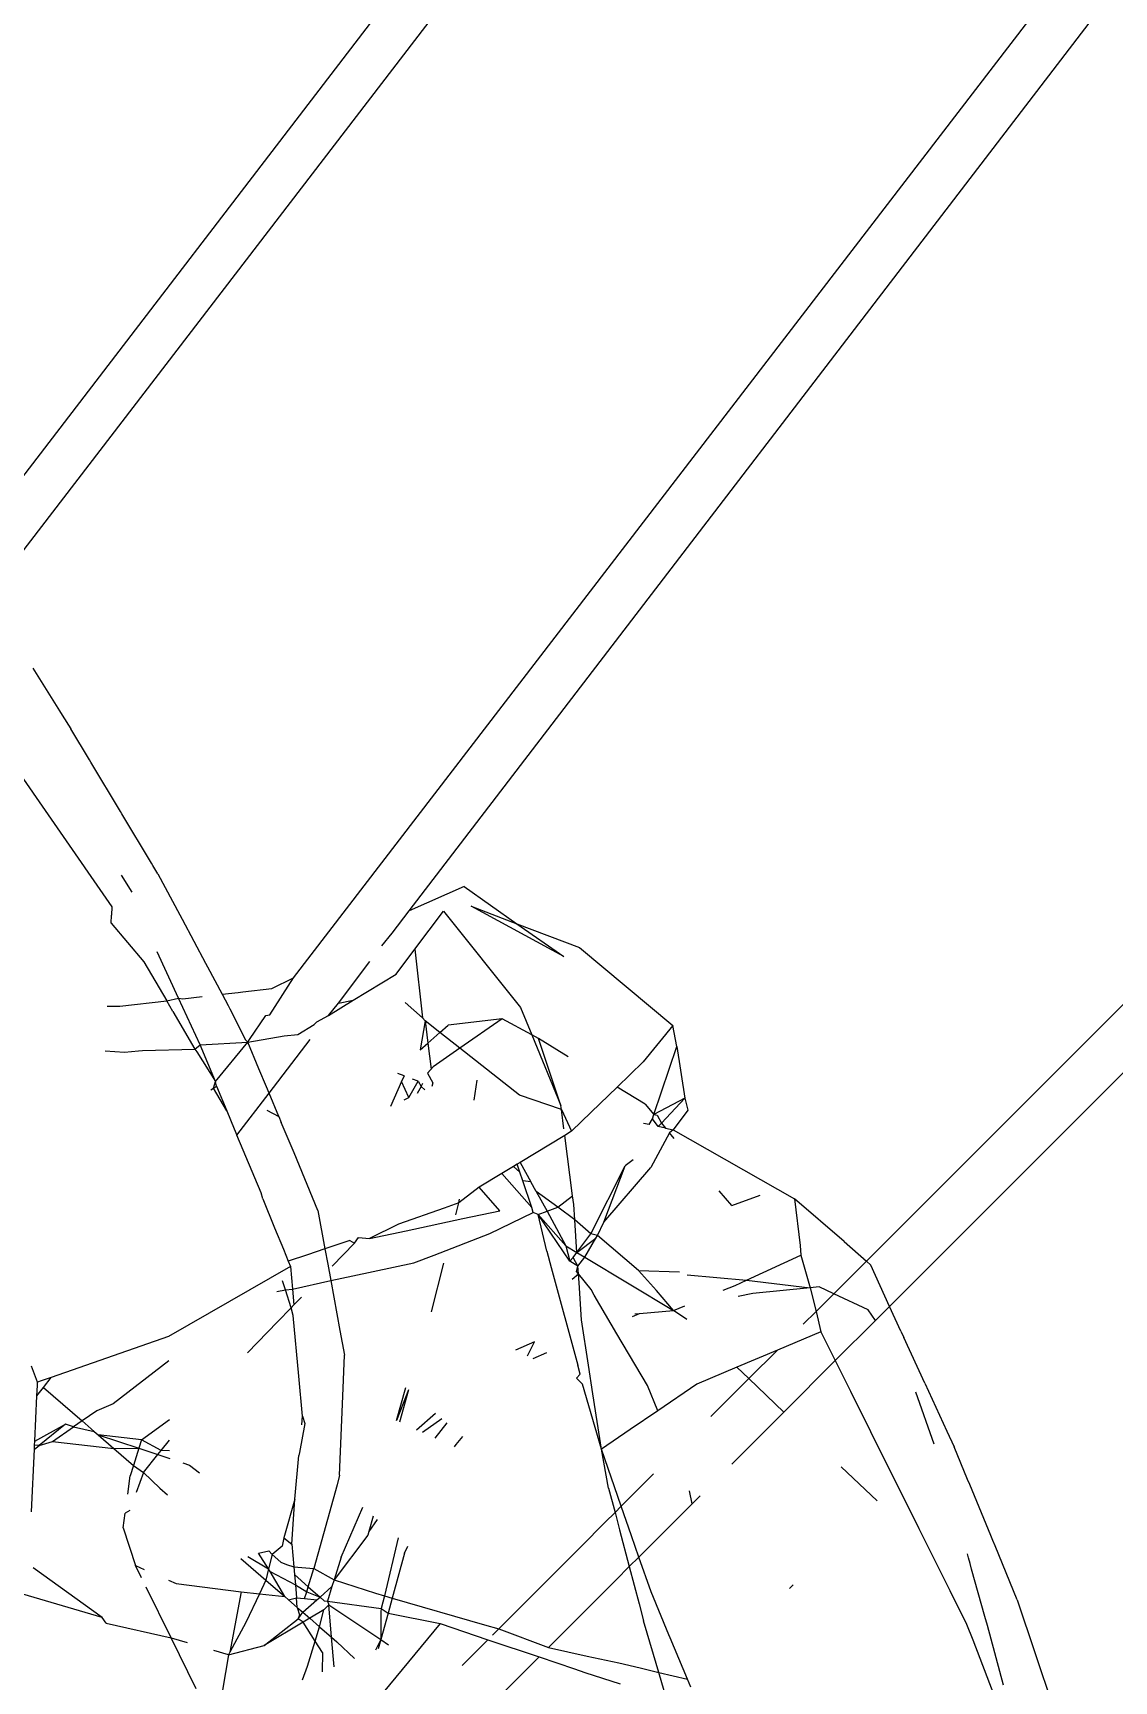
# Model space of a CAD drawing. Header units: inches. Extents: x 3324238 to 135265466, y -1036581 to 20094598.
# Drawn here: x 3354736.28 to 3354736.664, y -519084.367 to -519083.781 of the extents above; entities that cross this region are included whole.
import ezdxf

# ---------------------------------------------------------------- set-up
doc = ezdxf.new("R2010")
doc.units = ezdxf.units.IN
doc.header["$MEASUREMENT"] = 0
doc.layers.add('FURNITURE', color=32, linetype='Continuous', lineweight=13)

msp = doc.modelspace()

# ---------------------------------------------------------------- linework, layer by layer
for p, q in [((3354737.35238, -519082.56274, 0.00267), (3354736.26439, -519083.98087, 0.00267)), ((3354737.3173, -519082.58022, 0.00267), (3354736.25595, -519083.96548, 0.00267)), ((3354736.37262, -519084.11689, 0.00267), (3354737.498, -519082.65149, 0.00267)), ((3354736.41371, -519084.09301, 0.00267), (3354737.49716, -519082.67836, 0.00267)), ((3354737.80995, -519082.98362, 0.00267), (3354736.57608, -519084.2175, 0.00267)), ((3354737.83358, -519082.98429, 0.00267), (3354736.58433, -519084.23356, 0.00267)), ((3354736.27996, -519084.00681, 0.00267), (3354736.28943, -519084.02198, 0.00267)), ((3354736.28943, -519084.02198, 0.00267), (3354736.29042, -519084.02356, 0.00267)), ((3354736.29042, -519084.02356, 0.00267), (3354736.29347, -519084.02844, 0.00267)), ((3354736.30008, -519084.03944, 0.00267), (3354736.29347, -519084.02844, 0.00267)), ((3354736.27023, -519084.03707, 0.00267), (3354736.30811, -519084.09167, 0.00267)), ((3354736.30059, -519084.0403, 0.00267), (3354736.30008, -519084.03944, 0.00267)), ((3354736.31108, -519084.05774, 0.00267), (3354736.30059, -519084.0403, 0.00267)), ((3354736.31161, -519084.05862, 0.00267), (3354736.31108, -519084.05774, 0.00267)), ((3354736.32211, -519084.07608, 0.00267), (3354736.31161, -519084.05862, 0.00267)), ((3354736.32262, -519084.07694, 0.00267), (3354736.32211, -519084.07608, 0.00267)), ((3354736.3244, -519084.07991, 0.00267), (3354736.32262, -519084.07694, 0.00267)), ((3354736.31532, -519084.08646, 0.00267), (3354736.31147, -519084.08035, 0.00267)), ((3354736.3244, -519084.07991, 0.00267), (3354736.33218, -519084.09446, 0.00267)), ((3354736.43318, -519084.08447, 0.00267), (3354736.41371, -519084.09301, 0.00267)), ((3354736.43318, -519084.08447, 0.00267), (3354736.45197, -519084.09764, 0.00267)), ((3354736.30783, -519084.09748, 0.00267), (3354736.30797, -519084.0946, 0.00267)), ((3354736.30811, -519084.09167, 0.00267), (3354736.30797, -519084.0946, 0.00267)), ((3354736.33218, -519084.09446, 0.00267), (3354736.33302, -519084.09603, 0.00267)), ((3354736.33302, -519084.09603, 0.00267), (3354736.34135, -519084.11161, 0.00267)), ((3354736.40762, -519084.10094, 0.00267), (3354736.41371, -519084.09301, 0.00267)), ((3354736.4157, -519084.10669, 0.00267), (3354736.42592, -519084.09319, 0.00267)), ((3354736.42592, -519084.09319, 0.00267), (3354736.45317, -519084.12735, 0.00267)), ((3354736.46857, -519084.10926, 0.00267), (3354736.43565, -519084.09145, 0.00267)), ((3354736.43565, -519084.09145, 0.00267), (3354736.45197, -519084.09764, 0.00267)), ((3354736.30783, -519084.09748, 0.00267), (3354736.31947, -519084.11112, 0.00267)), ((3354736.40397, -519084.10553, 0.00267), (3354736.40762, -519084.10094, 0.00267)), ((3354736.45197, -519084.09764, 0.00267), (3354736.47414, -519084.10605, 0.00267)), ((3354736.45197, -519084.09764, 0.00267), (3354736.46857, -519084.10926, 0.00267)), ((3354736.33178, -519084.12414, 0.00267), (3354736.32411, -519084.10759, 0.00267)), ((3354736.40903, -519084.1155, 0.00267), (3354736.4157, -519084.10669, 0.00267)), ((3354736.4157, -519084.10669, 0.00267), (3354736.41835, -519084.13111, 0.00267)), ((3354736.47414, -519084.10605, 0.00267), (3354736.50731, -519084.13377, 0.00267)), ((3354736.31947, -519084.11112, 0.00267), (3354736.32756, -519084.12498, 0.00267)), ((3354736.34135, -519084.11161, 0.00267), (3354736.34209, -519084.11299, 0.00267)), ((3354736.34209, -519084.11299, 0.00267), (3354736.34727, -519084.12268, 0.00267)), ((3354736.38855, -519084.1258, 0.00267), (3354736.3997, -519084.1111, 0.00267)), ((3354736.36417, -519084.13, 0.00267), (3354736.37262, -519084.11689, 0.00267)), ((3354736.36487, -519084.12063, 0.00267), (3354736.37262, -519084.11689, 0.00267)), ((3354736.39383, -519084.12484, 0.00267), (3354736.40903, -519084.1155, 0.00267)), ((3354736.31093, -519084.12693, 0.00267), (3354736.32756, -519084.12498, 0.00267)), ((3354736.32756, -519084.12498, 0.00267), (3354736.33178, -519084.12414, 0.00267)), ((3354736.32978, -519084.12879, 0.00267), (3354736.32756, -519084.12498, 0.00267)), ((3354736.33178, -519084.12414, 0.00267), (3354736.3333, -519084.12431, 0.00267)), ((3354736.33945, -519084.14069, 0.00267), (3354736.33178, -519084.12414, 0.00267)), ((3354736.3333, -519084.12431, 0.00267), (3354736.34012, -519084.12352, 0.00267)), ((3354736.34727, -519084.12268, 0.00267), (3354736.35296, -519084.12202, 0.00267)), ((3354736.34727, -519084.12268, 0.00267), (3354736.3494, -519084.12667, 0.00267)), ((3354736.35296, -519084.12202, 0.00267), (3354736.35464, -519084.12182, 0.00267)), ((3354736.35464, -519084.12182, 0.00267), (3354736.36487, -519084.12063, 0.00267)), ((3354736.38501, -519084.13026, 0.00267), (3354736.39383, -519084.12484, 0.00267)), ((3354736.38501, -519084.13026, 0.00267), (3354736.38855, -519084.1258, 0.00267)), ((3354736.38855, -519084.1258, 0.00267), (3354736.39383, -519084.12484, 0.00267)), ((3354736.41224, -519084.12563, 0.00267), (3354736.41835, -519084.13111, 0.00267)), ((3354736.30644, -519084.12692, 0.00267), (3354736.30826, -519084.12692, 0.00267)), ((3354736.30826, -519084.12692, 0.00267), (3354736.31093, -519084.12693, 0.00267)), ((3354736.32978, -519084.12879, 0.00267), (3354736.33758, -519084.14215, 0.00267)), ((3354736.3494, -519084.12667, 0.00267), (3354736.35002, -519084.12783, 0.00267)), ((3354736.35002, -519084.12783, 0.00267), (3354736.35556, -519084.13888, 0.00267)), ((3354736.35699, -519084.13873, 0.00267), (3354736.36279, -519084.13023, 0.00267)), ((3354736.36279, -519084.13023, 0.00267), (3354736.36417, -519084.13, 0.00267)), ((3354736.38091, -519084.13254, 0.00267), (3354736.38501, -519084.13026, 0.00267)), ((3354736.41835, -519084.13111, 0.00267), (3354736.4193, -519084.13218, 0.00267)), ((3354736.44666, -519084.13139, 0.00267), (3354736.42747, -519084.1337, 0.00267)), ((3354736.44666, -519084.13139, 0.00267), (3354736.43163, -519084.14187, 0.00267)), ((3354736.4572, -519084.13711, 0.00267), (3354736.44666, -519084.13139, 0.00267)), ((3354736.45317, -519084.12735, 0.00267), (3354736.4572, -519084.13711, 0.00267)), ((3354736.35636, -519084.13967, 0.00267), (3354736.36929, -519084.13748, 0.00267)), ((3354736.36929, -519084.13748, 0.00267), (3354736.37407, -519084.13699, 0.00267)), ((3354736.37407, -519084.13699, 0.00267), (3354736.37993, -519084.13338, 0.00267)), ((3354736.37993, -519084.13338, 0.00267), (3354736.38091, -519084.13254, 0.00267)), ((3354736.4193, -519084.13218, 0.00267), (3354736.41758, -519084.14244, 0.00267)), ((3354736.42454, -519084.1363, 0.00267), (3354736.4193, -519084.13218, 0.00267)), ((3354736.4193, -519084.13218, 0.00267), (3354736.4203, -519084.14004, 0.00267)), ((3354736.4203, -519084.14004, 0.00267), (3354736.42454, -519084.1363, 0.00267)), ((3354736.42454, -519084.1363, 0.00267), (3354736.42747, -519084.1337, 0.00267)), ((3354736.43163, -519084.14187, 0.00267), (3354736.42454, -519084.1363, 0.00267)), ((3354736.45965, -519084.13843, 0.00267), (3354736.4572, -519084.13711, 0.00267)), ((3354736.4572, -519084.13711, 0.00267), (3354736.46759, -519084.16226, 0.00267)), ((3354736.50731, -519084.13377, 0.00267), (3354736.49677, -519084.14669, 0.00267)), ((3354736.50873, -519084.14129, 0.00267), (3354736.50731, -519084.13377, 0.00267)), ((3354736.30569, -519084.14278, 0.00267), (3354736.3126, -519084.14327, 0.00267)), ((3354736.3126, -519084.14327, 0.00267), (3354736.31756, -519084.14276, 0.00267)), ((3354736.31756, -519084.14276, 0.00267), (3354736.3189, -519084.14262, 0.00267)), ((3354736.3189, -519084.14262, 0.00267), (3354736.33758, -519084.14215, 0.00267)), ((3354736.33758, -519084.14215, 0.00267), (3354736.33945, -519084.14069, 0.00267)), ((3354736.33758, -519084.14215, 0.00267), (3354736.33819, -519084.1432, 0.00267)), ((3354736.33819, -519084.1432, 0.00267), (3354736.34483, -519084.15373, 0.00267)), ((3354736.33945, -519084.14069, 0.00267), (3354736.35636, -519084.13967, 0.00267)), ((3354736.34483, -519084.15373, 0.00267), (3354736.33945, -519084.14069, 0.00267)), ((3354736.34483, -519084.15373, 0.00267), (3354736.35636, -519084.13967, 0.00267)), ((3354736.35556, -519084.13888, 0.00267), (3354736.35636, -519084.13967, 0.00267)), ((3354736.35636, -519084.13967, 0.00267), (3354736.35699, -519084.13873, 0.00267)), ((3354736.36031, -519084.14921, 0.00267), (3354736.35636, -519084.13967, 0.00267)), ((3354736.36389, -519084.15781, 0.00267), (3354736.37852, -519084.13872, 0.00267)), ((3354736.41758, -519084.14244, 0.00267), (3354736.4203, -519084.14004, 0.00267)), ((3354736.4203, -519084.14004, 0.00267), (3354736.42146, -519084.14926, 0.00267)), ((3354736.43163, -519084.14187, 0.00267), (3354736.42215, -519084.14847, 0.00267)), ((3354736.45288, -519084.15855, 0.00267), (3354736.43163, -519084.14187, 0.00267)), ((3354736.46759, -519084.16226, 0.00267), (3354736.45965, -519084.13843, 0.00267)), ((3354736.47019, -519084.14494, 0.00267), (3354736.45965, -519084.13843, 0.00267)), ((3354736.50061, -519084.16546, 0.00267), (3354736.50873, -519084.14129, 0.00267)), ((3354736.50873, -519084.14129, 0.00267), (3354736.51155, -519084.15961, 0.00267)), ((3354736.36295, -519084.15555, 0.00267), (3354736.36031, -519084.14921, 0.00267)), ((3354736.4202, -519084.15071, 0.00267), (3354736.42215, -519084.14847, 0.00267)), ((3354736.42146, -519084.14926, 0.00267), (3354736.4202, -519084.15071, 0.00267)), ((3354736.49677, -519084.14669, 0.00267), (3354736.48755, -519084.15566, 0.00267)), ((3354736.34414, -519084.15605, 0.00267), (3354736.34483, -519084.15373, 0.00267)), ((3354736.34527, -519084.15532, 0.00267), (3354736.34483, -519084.15373, 0.00267)), ((3354736.41095, -519084.15372, 0.00267), (3354736.40705, -519084.16255, 0.00267)), ((3354736.41186, -519084.15167, 0.00267), (3354736.4096, -519084.15079, 0.00267)), ((3354736.41186, -519084.15167, 0.00267), (3354736.41095, -519084.15372, 0.00267)), ((3354736.4136, -519084.1594, 0.00267), (3354736.41095, -519084.15372, 0.00267)), ((3354736.4136, -519084.1594, 0.00267), (3354736.41681, -519084.15359, 0.00267)), ((3354736.41681, -519084.15359, 0.00267), (3354736.41487, -519084.15284, 0.00267)), ((3354736.41681, -519084.15359, 0.00267), (3354736.41791, -519084.15548, 0.00267)), ((3354736.41791, -519084.15548, 0.00267), (3354736.41858, -519084.15428, 0.00267)), ((3354736.4202, -519084.15071, 0.00267), (3354736.42209, -519084.15418, 0.00267)), ((3354736.42209, -519084.15418, 0.00267), (3354736.42176, -519084.15551, 0.00267)), ((3354736.43674, -519084.16031, 0.00267), (3354736.43779, -519084.15319, 0.00267)), ((3354736.34325, -519084.15664, 0.00267), (3354736.34414, -519084.15605, 0.00267)), ((3354736.34414, -519084.15605, 0.00267), (3354736.34527, -519084.15532, 0.00267)), ((3354736.34888, -519084.16414, 0.00267), (3354736.34414, -519084.15605, 0.00267)), ((3354736.34527, -519084.15532, 0.00267), (3354736.34888, -519084.16414, 0.00267)), ((3354736.35241, -519084.17277, 0.00267), (3354736.36389, -519084.15781, 0.00267)), ((3354736.36389, -519084.15781, 0.00267), (3354736.36295, -519084.15555, 0.00267)), ((3354736.36735, -519084.16615, 0.00267), (3354736.36389, -519084.15781, 0.00267)), ((3354736.41185, -519084.16024, 0.00267), (3354736.4136, -519084.1594, 0.00267)), ((3354736.41791, -519084.15548, 0.00267), (3354736.41651, -519084.158, 0.00267)), ((3354736.41929, -519084.15667, 0.00267), (3354736.41791, -519084.15548, 0.00267)), ((3354736.46777, -519084.16363, 0.00267), (3354736.45288, -519084.15855, 0.00267)), ((3354736.48755, -519084.15566, 0.00267), (3354736.47838, -519084.16458, 0.00267)), ((3354736.49747, -519084.16179, 0.00267), (3354736.48755, -519084.15566, 0.00267)), ((3354736.51155, -519084.15961, 0.00267), (3354736.50061, -519084.16546, 0.00267)), ((3354736.50326, -519084.16854, 0.00267), (3354736.51155, -519084.15961, 0.00267)), ((3354736.51155, -519084.15961, 0.00267), (3354736.51269, -519084.16385, 0.00267)), ((3354736.34888, -519084.16414, 0.00267), (3354736.35149, -519084.17051, 0.00267)), ((3354736.36317, -519084.16383, 0.00267), (3354736.36735, -519084.16615, 0.00267)), ((3354736.36735, -519084.16615, 0.00267), (3354736.3682, -519084.16819, 0.00267)), ((3354736.46777, -519084.16363, 0.00267), (3354736.46759, -519084.16226, 0.00267)), ((3354736.46866, -519084.17051, 0.00267), (3354736.46777, -519084.16363, 0.00267)), ((3354736.46777, -519084.16363, 0.00267), (3354736.47138, -519084.17138, 0.00267)), ((3354736.47838, -519084.16458, 0.00267), (3354736.47138, -519084.17138, 0.00267)), ((3354736.49747, -519084.16179, 0.00267), (3354736.50061, -519084.16546, 0.00267)), ((3354736.50012, -519084.16692, 0.00267), (3354736.50061, -519084.16546, 0.00267)), ((3354736.50061, -519084.16546, 0.00267), (3354736.50173, -519084.16566, 0.00267)), ((3354736.50173, -519084.16566, 0.00267), (3354736.50326, -519084.16854, 0.00267)), ((3354736.51269, -519084.16385, 0.00267), (3354736.50743, -519084.17085, 0.00267)), ((3354736.35149, -519084.17051, 0.00267), (3354736.35241, -519084.17277, 0.00267)), ((3354736.37282, -519084.179, 0.00267), (3354736.3682, -519084.16819, 0.00267)), ((3354736.47138, -519084.17138, 0.00267), (3354736.46896, -519084.17285, 0.00267)), ((3354736.4989, -519084.16901, 0.00267), (3354736.49697, -519084.16859, 0.00267)), ((3354736.4989, -519084.16901, 0.00267), (3354736.50012, -519084.16692, 0.00267)), ((3354736.50609, -519084.17186, 0.00267), (3354736.4995, -519084.18428, 0.00267)), ((3354736.50217, -519084.16971, 0.00267), (3354736.50012, -519084.16692, 0.00267)), ((3354736.50217, -519084.16971, 0.00267), (3354736.50326, -519084.16854, 0.00267)), ((3354736.50473, -519084.17027, 0.00267), (3354736.50217, -519084.16971, 0.00267)), ((3354736.50326, -519084.16854, 0.00267), (3354736.50473, -519084.17027, 0.00267)), ((3354736.50473, -519084.17027, 0.00267), (3354736.50743, -519084.17085, 0.00267)), ((3354736.50743, -519084.17085, 0.00267), (3354736.50609, -519084.17186, 0.00267)), ((3354736.50782, -519084.17387, 0.00267), (3354736.50609, -519084.17186, 0.00267)), ((3354736.50743, -519084.17085, 0.00267), (3354736.55057, -519084.19531, 0.00267)), ((3354736.36111, -519084.19323, 0.00267), (3354736.35241, -519084.17277, 0.00267)), ((3354736.46896, -519084.17285, 0.00267), (3354736.45311, -519084.18243, 0.00267)), ((3354736.47173, -519084.19429, 0.00267), (3354736.46896, -519084.17285, 0.00267)), ((3354736.38118, -519084.19945, 0.00267), (3354736.37282, -519084.179, 0.00267)), ((3354736.4507, -519084.18388, 0.00267), (3354736.44661, -519084.18635, 0.00267)), ((3354736.45203, -519084.18308, 0.00267), (3354736.4507, -519084.18388, 0.00267)), ((3354736.45297, -519084.18585, 0.00267), (3354736.4507, -519084.18388, 0.00267)), ((3354736.45311, -519084.18243, 0.00267), (3354736.45203, -519084.18308, 0.00267)), ((3354736.45297, -519084.18585, 0.00267), (3354736.45203, -519084.18308, 0.00267)), ((3354736.45311, -519084.18243, 0.00267), (3354736.45692, -519084.18927, 0.00267)), ((3354736.47825, -519084.20775, 0.00267), (3354736.49042, -519084.18363, 0.00267)), ((3354736.4828, -519084.20359, 0.00267), (3354736.49042, -519084.18363, 0.00267)), ((3354736.4828, -519084.20359, 0.00267), (3354736.4995, -519084.18428, 0.00267)), ((3354736.49322, -519084.18153, 0.00267), (3354736.49042, -519084.18363, 0.00267)), ((3354736.44661, -519084.18635, 0.00267), (3354736.43853, -519084.19124, 0.00267)), ((3354736.45728, -519084.19846, 0.00267), (3354736.44661, -519084.18635, 0.00267)), ((3354736.45405, -519084.18901, 0.00267), (3354736.45297, -519084.18585, 0.00267)), ((3354736.45692, -519084.18927, 0.00267), (3354736.45405, -519084.18901, 0.00267)), ((3354736.45728, -519084.19846, 0.00267), (3354736.45405, -519084.18901, 0.00267)), ((3354736.45884, -519084.19272, 0.00267), (3354736.45692, -519084.18927, 0.00267)), ((3354736.36166, -519084.19535, 0.00267), (3354736.36111, -519084.19323, 0.00267)), ((3354736.36166, -519084.19535, 0.00267), (3354736.36589, -519084.20566, 0.00267)), ((3354736.43853, -519084.19124, 0.00267), (3354736.43137, -519084.19674, 0.00267)), ((3354736.43137, -519084.19674, 0.00267), (3354736.43156, -519084.19545, 0.00267)), ((3354736.44587, -519084.19957, 0.00267), (3354736.43853, -519084.19124, 0.00267)), ((3354736.46647, -519084.19827, 0.00267), (3354736.45884, -519084.19272, 0.00267)), ((3354736.45884, -519084.19272, 0.00267), (3354736.46274, -519084.19972, 0.00267)), ((3354736.46647, -519084.19827, 0.00267), (3354736.47173, -519084.19429, 0.00267)), ((3354736.47213, -519084.19738, 0.00267), (3354736.47173, -519084.19429, 0.00267)), ((3354736.52824, -519084.19772, 0.00267), (3354736.52377, -519084.1925, 0.00267)), ((3354736.52824, -519084.19772, 0.00267), (3354736.53841, -519084.19404, 0.00267)), ((3354736.55057, -519084.19531, 0.00267), (3354736.55254, -519084.21189, 0.00267)), ((3354736.56815, -519084.21055, 0.00267), (3354736.55057, -519084.19531, 0.00267)), ((3354736.38118, -519084.19945, 0.00267), (3354736.38372, -519084.21311, 0.00267)), ((3354736.42615, -519084.19872, 0.00267), (3354736.40994, -519084.20435, 0.00267)), ((3354736.43137, -519084.19674, 0.00267), (3354736.42615, -519084.19872, 0.00267)), ((3354736.43029, -519084.20102, 0.00267), (3354736.43137, -519084.19674, 0.00267)), ((3354736.43275, -519084.20237, 0.00267), (3354736.44587, -519084.19957, 0.00267)), ((3354736.44231, -519084.20767, 0.00267), (3354736.45766, -519084.20023, 0.00267)), ((3354736.45766, -519084.20023, 0.00267), (3354736.45728, -519084.19846, 0.00267)), ((3354736.4595, -519084.20098, 0.00267), (3354736.45766, -519084.20023, 0.00267)), ((3354736.4595, -519084.20098, 0.00267), (3354736.46274, -519084.19972, 0.00267)), ((3354736.4595, -519084.20098, 0.00267), (3354736.46928, -519084.21209, 0.00267)), ((3354736.46255, -519084.21389, 0.00267), (3354736.4595, -519084.20098, 0.00267)), ((3354736.47075, -519084.21753, 0.00267), (3354736.4595, -519084.20098, 0.00267)), ((3354736.46274, -519084.19972, 0.00267), (3354736.46647, -519084.19827, 0.00267)), ((3354736.46274, -519084.19972, 0.00267), (3354736.46928, -519084.21209, 0.00267)), ((3354736.47249, -519084.20276, 0.00267), (3354736.46647, -519084.19827, 0.00267)), ((3354736.47249, -519084.20276, 0.00267), (3354736.47213, -519084.19738, 0.00267)), ((3354736.36589, -519084.20566, 0.00267), (3354736.36898, -519084.21321, 0.00267)), ((3354736.40994, -519084.20435, 0.00267), (3354736.39953, -519084.20947, 0.00267)), ((3354736.39953, -519084.20947, 0.00267), (3354736.41262, -519084.20667, 0.00267)), ((3354736.41262, -519084.20667, 0.00267), (3354736.43275, -519084.20237, 0.00267)), ((3354736.42261, -519084.21533, 0.00267), (3354736.44231, -519084.20767, 0.00267)), ((3354736.47825, -519084.20775, 0.00267), (3354736.47249, -519084.20276, 0.00267)), ((3354736.47328, -519084.21448, 0.00267), (3354736.47249, -519084.20276, 0.00267)), ((3354736.47328, -519084.21448, 0.00267), (3354736.47825, -519084.20775, 0.00267)), ((3354736.48056, -519084.20833, 0.00267), (3354736.47825, -519084.20775, 0.00267)), ((3354736.48056, -519084.20833, 0.00267), (3354736.4828, -519084.20359, 0.00267)), ((3354736.36898, -519084.21321, 0.00267), (3354736.37074, -519084.21751, 0.00267)), ((3354736.38372, -519084.21311, 0.00267), (3354736.37751, -519084.21524, 0.00267)), ((3354736.39258, -519084.21018, 0.00267), (3354736.38372, -519084.21311, 0.00267)), ((3354736.38372, -519084.21311, 0.00267), (3354736.38473, -519084.21855, 0.00267)), ((3354736.38627, -519084.21926, 0.00267), (3354736.39431, -519084.21105, 0.00267)), ((3354736.39258, -519084.21018, 0.00267), (3354736.39431, -519084.21105, 0.00267)), ((3354736.39431, -519084.21105, 0.00267), (3354736.39573, -519084.20913, 0.00267)), ((3354736.39573, -519084.20913, 0.00267), (3354736.39953, -519084.20947, 0.00267)), ((3354736.46928, -519084.21209, 0.00267), (3354736.47328, -519084.21448, 0.00267)), ((3354736.46928, -519084.21209, 0.00267), (3354736.47075, -519084.21753, 0.00267)), ((3354736.47328, -519084.21448, 0.00267), (3354736.48001, -519084.20928, 0.00267)), ((3354736.47604, -519084.21613, 0.00267), (3354736.48001, -519084.20928, 0.00267)), ((3354736.48001, -519084.20928, 0.00267), (3354736.48056, -519084.20833, 0.00267)), ((3354736.49516, -519084.22084, 0.00267), (3354736.48056, -519084.20833, 0.00267)), ((3354736.55254, -519084.21189, 0.00267), (3354736.55285, -519084.21531, 0.00267)), ((3354736.56815, -519084.21055, 0.00267), (3354736.57608, -519084.2175, 0.00267)), ((3354736.3715, -519084.21937, 0.00267), (3354736.32823, -519084.24427, 0.00267)), ((3354736.37751, -519084.21524, 0.00267), (3354736.37074, -519084.21751, 0.00267)), ((3354736.37074, -519084.21751, 0.00267), (3354736.3715, -519084.21937, 0.00267)), ((3354736.3715, -519084.21937, 0.00267), (3354736.37224, -519084.22747, 0.00267)), ((3354736.38473, -519084.21855, 0.00267), (3354736.3858, -519084.22431, 0.00267)), ((3354736.39369, -519084.22266, 0.00267), (3354736.41538, -519084.21815, 0.00267)), ((3354736.41538, -519084.21815, 0.00267), (3354736.42261, -519084.21533, 0.00267)), ((3354736.42162, -519084.23547, 0.00267), (3354736.42596, -519084.21823, 0.00267)), ((3354736.46255, -519084.21389, 0.00267), (3354736.46415, -519084.21977, 0.00267)), ((3354736.47075, -519084.21753, 0.00267), (3354736.47191, -519084.21618, 0.00267)), ((3354736.4736, -519084.21922, 0.00267), (3354736.47075, -519084.21753, 0.00267)), ((3354736.47191, -519084.21618, 0.00267), (3354736.47328, -519084.21448, 0.00267)), ((3354736.4736, -519084.21922, 0.00267), (3354736.47191, -519084.21618, 0.00267)), ((3354736.47313, -519084.22114, 0.00267), (3354736.4736, -519084.21922, 0.00267)), ((3354736.47328, -519084.21448, 0.00267), (3354736.47604, -519084.21613, 0.00267)), ((3354736.4736, -519084.21922, 0.00267), (3354736.47604, -519084.21613, 0.00267)), ((3354736.47379, -519084.22203, 0.00267), (3354736.4736, -519084.21922, 0.00267)), ((3354736.47604, -519084.21613, 0.00267), (3354736.50758, -519084.235, 0.00267)), ((3354736.53346, -519084.22429, 0.00267), (3354736.55285, -519084.21531, 0.00267)), ((3354736.55285, -519084.21531, 0.00267), (3354736.55617, -519084.22694, 0.00267)), ((3354736.57608, -519084.2175, 0.00267), (3354736.56454, -519084.22905, 0.00267)), ((3354736.57608, -519084.2175, 0.00267), (3354736.57765, -519084.21887, 0.00267)), ((3354736.58433, -519084.23356, 0.00267), (3354736.57765, -519084.21887, 0.00267)), ((3354736.36972, -519084.22765, 0.00267), (3354736.36873, -519084.22443, 0.00267)), ((3354736.37224, -519084.22747, 0.00267), (3354736.3858, -519084.22431, 0.00267)), ((3354736.3858, -519084.22431, 0.00267), (3354736.39369, -519084.22266, 0.00267)), ((3354736.3858, -519084.22431, 0.00267), (3354736.3891, -519084.24208, 0.00267)), ((3354736.46415, -519084.21977, 0.00267), (3354736.47359, -519084.25443, 0.00267)), ((3354736.47155, -519084.22387, 0.00267), (3354736.47379, -519084.22203, 0.00267)), ((3354736.47379, -519084.22203, 0.00267), (3354736.47313, -519084.22114, 0.00267)), ((3354736.47401, -519084.22523, 0.00267), (3354736.47379, -519084.22203, 0.00267)), ((3354736.47827, -519084.22759, 0.00267), (3354736.47379, -519084.22203, 0.00267)), ((3354736.47489, -519084.23832, 0.00267), (3354736.47401, -519084.22523, 0.00267)), ((3354736.49516, -519084.22084, 0.00267), (3354736.50975, -519084.22126, 0.00267)), ((3354736.50149, -519084.22788, 0.00267), (3354736.49516, -519084.22084, 0.00267)), ((3354736.51243, -519084.2224, 0.00267), (3354736.53346, -519084.22429, 0.00267)), ((3354736.52942, -519084.22617, 0.00267), (3354736.53346, -519084.22429, 0.00267)), ((3354736.53346, -519084.22429, 0.00267), (3354736.55617, -519084.22694, 0.00267)), ((3354736.36661, -519084.2283, 0.00267), (3354736.36972, -519084.22765, 0.00267)), ((3354736.36972, -519084.22765, 0.00267), (3354736.37224, -519084.22747, 0.00267)), ((3354736.37171, -519084.23413, 0.00267), (3354736.36972, -519084.22765, 0.00267)), ((3354736.37224, -519084.22747, 0.00267), (3354736.37275, -519084.23306, 0.00267)), ((3354736.37275, -519084.23306, 0.00267), (3354736.37548, -519084.23028, 0.00267)), ((3354736.47936, -519084.22956, 0.00267), (3354736.47827, -519084.22759, 0.00267)), ((3354736.48747, -519084.2433, 0.00267), (3354736.47936, -519084.22956, 0.00267)), ((3354736.50758, -519084.235, 0.00267), (3354736.50149, -519084.22788, 0.00267)), ((3354736.52526, -519084.22785, 0.00267), (3354736.52942, -519084.22617, 0.00267)), ((3354736.53573, -519084.22895, 0.00267), (3354736.5305, -519084.23007, 0.00267)), ((3354736.55617, -519084.22694, 0.00267), (3354736.53573, -519084.22895, 0.00267)), ((3354736.55933, -519084.22662, 0.00267), (3354736.55617, -519084.22694, 0.00267)), ((3354736.55617, -519084.22694, 0.00267), (3354736.55821, -519084.23537, 0.00267)), ((3354736.56454, -519084.22905, 0.00267), (3354736.55821, -519084.23537, 0.00267)), ((3354736.56454, -519084.22905, 0.00267), (3354736.55933, -519084.22662, 0.00267)), ((3354736.57675, -519084.23473, 0.00267), (3354736.56454, -519084.22905, 0.00267)), ((3354736.36687, -519084.23906, 0.00267), (3354736.37171, -519084.23413, 0.00267)), ((3354736.37171, -519084.23413, 0.00267), (3354736.37275, -519084.23306, 0.00267)), ((3354736.37252, -519084.23675, 0.00267), (3354736.37171, -519084.23413, 0.00267)), ((3354736.3745, -519084.2584, 0.00267), (3354736.37252, -519084.23675, 0.00267)), ((3354736.49301, -519084.2372, 0.00267), (3354736.49554, -519084.23614, 0.00267)), ((3354736.49389, -519084.23624, 0.00267), (3354736.49554, -519084.23614, 0.00267)), ((3354736.49554, -519084.23614, 0.00267), (3354736.50758, -519084.235, 0.00267)), ((3354736.50758, -519084.235, 0.00267), (3354736.51159, -519084.23337, 0.00267)), ((3354736.51232, -519084.23821, 0.00267), (3354736.50758, -519084.235, 0.00267)), ((3354736.55821, -519084.23537, 0.00267), (3354736.55367, -519084.23991, 0.00267)), ((3354736.55821, -519084.23537, 0.00267), (3354736.55996, -519084.24258, 0.00267)), ((3354736.57928, -519084.2386, 0.00267), (3354736.57675, -519084.23473, 0.00267)), ((3354736.58433, -519084.23356, 0.00267), (3354736.57928, -519084.2386, 0.00267)), ((3354736.58835, -519084.24242, 0.00267), (3354736.58433, -519084.23356, 0.00267)), ((3354736.35621, -519084.2501, 0.00267), (3354736.36687, -519084.23906, 0.00267)), ((3354736.3891, -519084.24208, 0.00267), (3354736.39074, -519084.25094, 0.00267)), ((3354736.47737, -519084.25441, 0.00267), (3354736.47489, -519084.23832, 0.00267)), ((3354736.55996, -519084.24258, 0.00267), (3354736.54449, -519084.2491, 0.00267)), ((3354736.55996, -519084.24258, 0.00267), (3354736.56505, -519084.25283, 0.00267)), ((3354736.57928, -519084.2386, 0.00267), (3354736.56505, -519084.25283, 0.00267)), ((3354736.58835, -519084.24242, 0.00267), (3354736.58938, -519084.24464, 0.00267)), ((3354736.32823, -519084.24427, 0.00267), (3354736.28645, -519084.25879, 0.00267)), ((3354736.45822, -519084.24618, 0.00267), (3354736.45149, -519084.24917, 0.00267)), ((3354736.45576, -519084.25113, 0.00267), (3354736.45822, -519084.24618, 0.00267)), ((3354736.49831, -519084.26165, 0.00267), (3354736.48747, -519084.2433, 0.00267)), ((3354736.59684, -519084.26082, 0.00267), (3354736.58938, -519084.24464, 0.00267)), ((3354736.32831, -519084.25296, 0.00267), (3354736.30848, -519084.26819, 0.00267)), ((3354736.39014, -519084.2655, 0.00267), (3354736.39074, -519084.25094, 0.00267)), ((3354736.45776, -519084.25205, 0.00267), (3354736.46263, -519084.25, 0.00267)), ((3354736.4744, -519084.25767, 0.00267), (3354736.47359, -519084.25443, 0.00267)), ((3354736.47895, -519084.26465, 0.00267), (3354736.47737, -519084.25441, 0.00267)), ((3354736.54449, -519084.2491, 0.00267), (3354736.5301, -519084.25516, 0.00267)), ((3354736.54449, -519084.2491, 0.00267), (3354736.53436, -519084.25922, 0.00267)), ((3354736.56505, -519084.25283, 0.00267), (3354736.5468, -519084.27109, 0.00267)), ((3354736.56505, -519084.25283, 0.00267), (3354736.57045, -519084.26368, 0.00267)), ((3354736.28168, -519084.26045, 0.00267), (3354736.27952, -519084.25476, 0.00267)), ((3354736.28162, -519084.26172, 0.00267), (3354736.28168, -519084.26045, 0.00267)), ((3354736.28292, -519084.26002, 0.00267), (3354736.28168, -519084.26045, 0.00267)), ((3354736.28645, -519084.25879, 0.00267), (3354736.28292, -519084.26002, 0.00267)), ((3354736.28376, -519084.26238, 0.00267), (3354736.28645, -519084.25879, 0.00267)), ((3354736.3758, -519084.27257, 0.00267), (3354736.3745, -519084.2584, 0.00267)), ((3354736.4744, -519084.25767, 0.00267), (3354736.47312, -519084.25909, 0.00267)), ((3354736.47312, -519084.25909, 0.00267), (3354736.47527, -519084.26114, 0.00267)), ((3354736.5301, -519084.25516, 0.00267), (3354736.51581, -519084.26118, 0.00267)), ((3354736.53436, -519084.25922, 0.00267), (3354736.52086, -519084.27272, 0.00267)), ((3354736.53436, -519084.25922, 0.00267), (3354736.5301, -519084.25516, 0.00267)), ((3354736.5468, -519084.27109, 0.00267), (3354736.53436, -519084.25922, 0.00267)), ((3354736.28067, -519084.2814, 0.00267), (3354736.28144, -519084.26532, 0.00267)), ((3354736.28144, -519084.26532, 0.00267), (3354736.28162, -519084.26172, 0.00267)), ((3354736.28144, -519084.26532, 0.00267), (3354736.28376, -519084.26238, 0.00267)), ((3354736.28376, -519084.26238, 0.00267), (3354736.29748, -519084.27427, 0.00267)), ((3354736.38898, -519084.29355, 0.00267), (3354736.39014, -519084.2655, 0.00267)), ((3354736.40919, -519084.27415, 0.00267), (3354736.41252, -519084.26237, 0.00267)), ((3354736.41346, -519084.26318, 0.00267), (3354736.40919, -519084.27415, 0.00267)), ((3354736.41346, -519084.26318, 0.00267), (3354736.41028, -519084.27465, 0.00267)), ((3354736.48198, -519084.28433, 0.00267), (3354736.47527, -519084.26114, 0.00267)), ((3354736.48198, -519084.28433, 0.00267), (3354736.47895, -519084.26465, 0.00267)), ((3354736.50195, -519084.27066, 0.00267), (3354736.49831, -519084.26165, 0.00267)), ((3354736.51581, -519084.26118, 0.00267), (3354736.50195, -519084.27066, 0.00267)), ((3354736.57045, -519084.26368, 0.00267), (3354736.57759, -519084.27804, 0.00267)), ((3354736.60015, -519084.28245, 0.00267), (3354736.5936, -519084.26407, 0.00267)), ((3354736.59684, -519084.26082, 0.00267), (3354736.60471, -519084.27788, 0.00267)), ((3354736.30272, -519084.27064, 0.00267), (3354736.29748, -519084.27427, 0.00267)), ((3354736.30848, -519084.26819, 0.00267), (3354736.30272, -519084.27064, 0.00267)), ((3354736.41632, -519084.27739, 0.00267), (3354736.423, -519084.27145, 0.00267)), ((3354736.50195, -519084.27066, 0.00267), (3354736.49223, -519084.27731, 0.00267)), ((3354736.5468, -519084.27109, 0.00267), (3354736.52826, -519084.28962, 0.00267)), ((3354736.28067, -519084.2814, 0.00267), (3354736.29158, -519084.27537, 0.00267)), ((3354736.29158, -519084.27537, 0.00267), (3354736.28221, -519084.28296, 0.00267)), ((3354736.28693, -519084.28155, 0.00267), (3354736.29449, -519084.27633, 0.00267)), ((3354736.29449, -519084.27633, 0.00267), (3354736.29158, -519084.27537, 0.00267)), ((3354736.29748, -519084.27427, 0.00267), (3354736.29449, -519084.27633, 0.00267)), ((3354736.29449, -519084.27633, 0.00267), (3354736.30177, -519084.27798, 0.00267)), ((3354736.29748, -519084.27427, 0.00267), (3354736.30177, -519084.27798, 0.00267)), ((3354736.30177, -519084.27798, 0.00267), (3354736.30317, -519084.2792, 0.00267)), ((3354736.31862, -519084.28098, 0.00267), (3354736.32849, -519084.27379, 0.00267)), ((3354736.3766, -519084.27518, 0.00267), (3354736.37472, -519084.28541, 0.00267)), ((3354736.37552, -519084.27569, 0.00267), (3354736.3758, -519084.27257, 0.00267)), ((3354736.3758, -519084.27257, 0.00267), (3354736.3766, -519084.27518, 0.00267)), ((3354736.42532, -519084.27346, 0.00267), (3354736.41838, -519084.27832, 0.00267)), ((3354736.42703, -519084.27494, 0.00267), (3354736.42284, -519084.28035, 0.00267)), ((3354736.49223, -519084.27731, 0.00267), (3354736.48198, -519084.28433, 0.00267)), ((3354736.57759, -519084.27804, 0.00267), (3354736.58268, -519084.28828, 0.00267)), ((3354736.60471, -519084.27788, 0.00267), (3354736.60725, -519084.28339, 0.00267)), ((3354736.28053, -519084.28432, 0.00267), (3354736.2806, -519084.2829, 0.00267)), ((3354736.28053, -519084.28432, 0.00267), (3354736.28221, -519084.28296, 0.00267)), ((3354736.2806, -519084.2829, 0.00267), (3354736.28067, -519084.2814, 0.00267)), ((3354736.28221, -519084.28296, 0.00267), (3354736.2806, -519084.2829, 0.00267)), ((3354736.28221, -519084.28296, 0.00267), (3354736.28693, -519084.28155, 0.00267)), ((3354736.28693, -519084.28155, 0.00267), (3354736.30877, -519084.28405, 0.00267)), ((3354736.30317, -519084.2792, 0.00267), (3354736.30877, -519084.28405, 0.00267)), ((3354736.30317, -519084.2792, 0.00267), (3354736.31766, -519084.28398, 0.00267)), ((3354736.31862, -519084.28098, 0.00267), (3354736.30317, -519084.2792, 0.00267)), ((3354736.31862, -519084.28098, 0.00267), (3354736.31766, -519084.28398, 0.00267)), ((3354736.32558, -519084.28474, 0.00267), (3354736.31862, -519084.28098, 0.00267)), ((3354736.32558, -519084.28474, 0.00267), (3354736.32856, -519084.28104, 0.00267)), ((3354736.42979, -519084.2835, 0.00267), (3354736.4304, -519084.28265, 0.00267)), ((3354736.4304, -519084.28265, 0.00267), (3354736.43268, -519084.27983, 0.00267)), ((3354736.61204, -519084.29501, 0.00267), (3354736.60725, -519084.28339, 0.00267)), ((3354736.27946, -519084.30658, 0.00267), (3354736.28053, -519084.28432, 0.00267)), ((3354736.30877, -519084.28405, 0.00267), (3354736.31766, -519084.28398, 0.00267)), ((3354736.30877, -519084.28405, 0.00267), (3354736.31571, -519084.29006, 0.00267)), ((3354736.31766, -519084.28398, 0.00267), (3354736.31571, -519084.29006, 0.00267)), ((3354736.31766, -519084.28398, 0.00267), (3354736.3244, -519084.28621, 0.00267)), ((3354736.31931, -519084.29253, 0.00267), (3354736.3244, -519084.28621, 0.00267)), ((3354736.3244, -519084.28621, 0.00267), (3354736.32558, -519084.28474, 0.00267)), ((3354736.3244, -519084.28621, 0.00267), (3354736.32862, -519084.2876, 0.00267)), ((3354736.32859, -519084.28486, 0.00267), (3354736.32558, -519084.28474, 0.00267)), ((3354736.33328, -519084.28914, 0.00267), (3354736.33568, -519084.28994, 0.00267)), ((3354736.37308, -519084.30201, 0.00267), (3354736.37451, -519084.28658, 0.00267)), ((3354736.37472, -519084.28541, 0.00267), (3354736.37451, -519084.28658, 0.00267)), ((3354736.48902, -519084.30456, 0.00267), (3354736.48198, -519084.28433, 0.00267)), ((3354736.48452, -519084.29816, 0.00267), (3354736.48198, -519084.28433, 0.00267)), ((3354736.58268, -519084.28828, 0.00267), (3354736.58656, -519084.29604, 0.00267)), ((3354736.31368, -519084.30027, 0.00267), (3354736.31454, -519084.29373, 0.00267)), ((3354736.31571, -519084.29006, 0.00267), (3354736.31454, -519084.29373, 0.00267)), ((3354736.31571, -519084.29006, 0.00267), (3354736.31931, -519084.29253, 0.00267)), ((3354736.31931, -519084.29253, 0.00267), (3354736.31668, -519084.29971, 0.00267)), ((3354736.31931, -519084.29253, 0.00267), (3354736.32506, -519084.29817, 0.00267)), ((3354736.33568, -519084.28994, 0.00267), (3354736.33916, -519084.29263, 0.00267)), ((3354736.38898, -519084.29355, 0.00267), (3354736.38804, -519084.29695, 0.00267)), ((3354736.5005, -519084.29308, 0.00267), (3354736.48902, -519084.30456, 0.00267)), ((3354736.57993, -519084.30267, 0.00267), (3354736.56716, -519084.2905, 0.00267)), ((3354736.6128, -519084.29685, 0.00267), (3354736.61204, -519084.29501, 0.00267)), ((3354736.32506, -519084.29817, 0.00267), (3354736.32777, -519084.30051, 0.00267)), ((3354736.38804, -519084.29695, 0.00267), (3354736.37983, -519084.3267, 0.00267)), ((3354736.48452, -519084.29816, 0.00267), (3354736.4868, -519084.30679, 0.00267)), ((3354736.5142, -519084.30368, 0.00267), (3354736.51323, -519084.29911, 0.00267)), ((3354736.517, -519084.30089, 0.00267), (3354736.5142, -519084.30368, 0.00267)), ((3354736.58656, -519084.29604, 0.00267), (3354736.59475, -519084.31246, 0.00267)), ((3354736.62024, -519084.3149, 0.00267), (3354736.6128, -519084.29685, 0.00267)), ((3354736.31211, -519084.31225, 0.00267), (3354736.3128, -519084.30695, 0.00267)), ((3354736.31439, -519084.30601, 0.00267), (3354736.3128, -519084.30695, 0.00267)), ((3354736.37308, -519084.30201, 0.00267), (3354736.36914, -519084.31581, 0.00267)), ((3354736.37202, -519084.31804, 0.00267), (3354736.37308, -519084.30201, 0.00267)), ((3354736.38953, -519084.3226, 0.00267), (3354736.39723, -519084.30491, 0.00267)), ((3354736.4868, -519084.30679, 0.00267), (3354736.48333, -519084.31026, 0.00267)), ((3354736.48902, -519084.30456, 0.00267), (3354736.4868, -519084.30679, 0.00267)), ((3354736.4868, -519084.30679, 0.00267), (3354736.48841, -519084.31288, 0.00267)), ((3354736.49269, -519084.3151, 0.00267), (3354736.48902, -519084.30456, 0.00267)), ((3354736.5142, -519084.30368, 0.00267), (3354736.49934, -519084.31854, 0.00267)), ((3354736.31211, -519084.31225, 0.00267), (3354736.31651, -519084.32564, 0.00267)), ((3354736.40092, -519084.3081, 0.00267), (3354736.3994, -519084.31352, 0.00267)), ((3354736.40226, -519084.30927, 0.00267), (3354736.3994, -519084.31352, 0.00267)), ((3354736.48333, -519084.31026, 0.00267), (3354736.47472, -519084.31887, 0.00267)), ((3354736.48841, -519084.31288, 0.00267), (3354736.49187, -519084.32601, 0.00267)), ((3354736.59475, -519084.31246, 0.00267), (3354736.59556, -519084.31409, 0.00267)), ((3354736.36861, -519084.31868, 0.00267), (3354736.36502, -519084.32171, 0.00267)), ((3354736.36914, -519084.31581, 0.00267), (3354736.36861, -519084.31868, 0.00267)), ((3354736.36914, -519084.31581, 0.00267), (3354736.37202, -519084.31804, 0.00267)), ((3354736.37202, -519084.31804, 0.00267), (3354736.37271, -519084.32607, 0.00267)), ((3354736.39904, -519084.31481, 0.00267), (3354736.38703, -519084.33069, 0.00267)), ((3354736.3994, -519084.31352, 0.00267), (3354736.39904, -519084.31481, 0.00267)), ((3354736.40975, -519084.31575, 0.00267), (3354736.40486, -519084.33634, 0.00267)), ((3354736.41204, -519084.32118, 0.00267), (3354736.41317, -519084.31872, 0.00267)), ((3354736.47472, -519084.31887, 0.00267), (3354736.44548, -519084.3481, 0.00267)), ((3354736.4953, -519084.32259, 0.00267), (3354736.49269, -519084.3151, 0.00267)), ((3354736.49934, -519084.31854, 0.00267), (3354736.4953, -519084.32259, 0.00267)), ((3354736.59556, -519084.31409, 0.00267), (3354736.60409, -519084.33119, 0.00267)), ((3354736.62101, -519084.31677, 0.00267), (3354736.62024, -519084.3149, 0.00267)), ((3354736.62178, -519084.31863, 0.00267), (3354736.62101, -519084.31677, 0.00267)), ((3354736.6297, -519084.33784, 0.00267), (3354736.62178, -519084.31863, 0.00267)), ((3354736.35386, -519084.32312, 0.00267), (3354736.36278, -519084.33084, 0.00267)), ((3354736.35636, -519084.32237, 0.00267), (3354736.36367, -519084.32674, 0.00267)), ((3354736.36011, -519084.32124, 0.00267), (3354736.36378, -519084.32037, 0.00267)), ((3354736.36367, -519084.32674, 0.00267), (3354736.36011, -519084.32124, 0.00267)), ((3354736.36502, -519084.32171, 0.00267), (3354736.36367, -519084.32674, 0.00267)), ((3354736.36378, -519084.32037, 0.00267), (3354736.36502, -519084.32171, 0.00267)), ((3354736.36502, -519084.32171, 0.00267), (3354736.36806, -519084.32442, 0.00267)), ((3354736.36806, -519084.32442, 0.00267), (3354736.37012, -519084.32524, 0.00267)), ((3354736.38953, -519084.3226, 0.00267), (3354736.38703, -519084.33069, 0.00267)), ((3354736.41204, -519084.32118, 0.00267), (3354736.40764, -519084.33715, 0.00267)), ((3354736.4953, -519084.32259, 0.00267), (3354736.49187, -519084.32601, 0.00267)), ((3354736.4996, -519084.33494, 0.00267), (3354736.4953, -519084.32259, 0.00267)), ((3354736.61235, -519084.32286, 0.00267), (3354736.61197, -519084.3215, 0.00267)), ((3354736.61292, -519084.32486, 0.00267), (3354736.61235, -519084.32286, 0.00267)), ((3354736.61348, -519084.32686, 0.00267), (3354736.61292, -519084.32486, 0.00267)), ((3354736.30465, -519084.34409, 0.00267), (3354736.28011, -519084.32639, 0.00267)), ((3354736.31651, -519084.32564, 0.00267), (3354736.31952, -519084.32698, 0.00267)), ((3354736.3186, -519084.32992, 0.00267), (3354736.31651, -519084.32564, 0.00267)), ((3354736.36367, -519084.32674, 0.00267), (3354736.36278, -519084.33084, 0.00267)), ((3354736.36429, -519084.3277, 0.00267), (3354736.36367, -519084.32674, 0.00267)), ((3354736.36945, -519084.33662, 0.00267), (3354736.36429, -519084.3277, 0.00267)), ((3354736.36429, -519084.3277, 0.00267), (3354736.37325, -519084.33248, 0.00267)), ((3354736.37012, -519084.32524, 0.00267), (3354736.37271, -519084.32607, 0.00267)), ((3354736.37271, -519084.32607, 0.00267), (3354736.37983, -519084.3267, 0.00267)), ((3354736.37271, -519084.32607, 0.00267), (3354736.37294, -519084.32876, 0.00267)), ((3354736.37294, -519084.32876, 0.00267), (3354736.37325, -519084.33248, 0.00267)), ((3354736.37294, -519084.32876, 0.00267), (3354736.37784, -519084.33312, 0.00267)), ((3354736.37784, -519084.33312, 0.00267), (3354736.37983, -519084.3267, 0.00267)), ((3354736.37983, -519084.3267, 0.00267), (3354736.38703, -519084.33069, 0.00267)), ((3354736.38703, -519084.33069, 0.00267), (3354736.38626, -519084.3331, 0.00267)), ((3354736.38703, -519084.33069, 0.00267), (3354736.40169, -519084.33542, 0.00267)), ((3354736.48716, -519084.33073, 0.00267), (3354736.46317, -519084.35471, 0.00267)), ((3354736.49187, -519084.32601, 0.00267), (3354736.48716, -519084.33073, 0.00267)), ((3354736.49187, -519084.32601, 0.00267), (3354736.49536, -519084.33921, 0.00267)), ((3354736.6182, -519084.3437, 0.00267), (3354736.61348, -519084.32686, 0.00267)), ((3354736.30465, -519084.34409, 0.00267), (3354736.26827, -519084.33343, 0.00267)), ((3354736.3291, -519084.3513, 0.00267), (3354736.32023, -519084.33324, 0.00267)), ((3354736.32823, -519084.33083, 0.00267), (3354736.3309, -519084.33201, 0.00267)), ((3354736.3309, -519084.33201, 0.00267), (3354736.35404, -519084.335, 0.00267)), ((3354736.35404, -519084.335, 0.00267), (3354736.34997, -519084.35639, 0.00267)), ((3354736.35404, -519084.335, 0.00267), (3354736.36046, -519084.33567, 0.00267)), ((3354736.36046, -519084.33567, 0.00267), (3354736.3556, -519084.34579, 0.00267)), ((3354736.36278, -519084.33084, 0.00267), (3354736.36046, -519084.33567, 0.00267)), ((3354736.36046, -519084.33567, 0.00267), (3354736.36945, -519084.33662, 0.00267)), ((3354736.36278, -519084.33084, 0.00267), (3354736.36945, -519084.33662, 0.00267)), ((3354736.36945, -519084.33662, 0.00267), (3354736.37085, -519084.33784, 0.00267)), ((3354736.37325, -519084.33248, 0.00267), (3354736.37729, -519084.3349, 0.00267)), ((3354736.37325, -519084.33248, 0.00267), (3354736.37364, -519084.33706, 0.00267)), ((3354736.37652, -519084.33737, 0.00267), (3354736.37729, -519084.3349, 0.00267)), ((3354736.37729, -519084.3349, 0.00267), (3354736.37784, -519084.33312, 0.00267)), ((3354736.37729, -519084.3349, 0.00267), (3354736.382, -519084.33681, 0.00267)), ((3354736.37784, -519084.33312, 0.00267), (3354736.382, -519084.33681, 0.00267)), ((3354736.382, -519084.33681, 0.00267), (3354736.38626, -519084.3331, 0.00267)), ((3354736.38626, -519084.3331, 0.00267), (3354736.38467, -519084.33823, 0.00267)), ((3354736.40169, -519084.33542, 0.00267), (3354736.40486, -519084.33634, 0.00267)), ((3354736.40486, -519084.33634, 0.00267), (3354736.40378, -519084.34089, 0.00267)), ((3354736.40486, -519084.33634, 0.00267), (3354736.40764, -519084.33715, 0.00267)), ((3354736.50596, -519084.35019, 0.00267), (3354736.4996, -519084.33494, 0.00267)), ((3354736.54882, -519084.33378, 0.00267), (3354736.55011, -519084.33249, 0.00267)), ((3354736.60409, -519084.33119, 0.00267), (3354736.60492, -519084.33286, 0.00267)), ((3354736.60492, -519084.33286, 0.00267), (3354736.60575, -519084.33452, 0.00267)), ((3354736.60575, -519084.33452, 0.00267), (3354736.61169, -519084.34643, 0.00267)), ((3354736.37085, -519084.33784, 0.00267), (3354736.37364, -519084.33706, 0.00267)), ((3354736.37085, -519084.33784, 0.00267), (3354736.37394, -519084.34051, 0.00267)), ((3354736.37394, -519084.34051, 0.00267), (3354736.37364, -519084.33706, 0.00267)), ((3354736.37364, -519084.33706, 0.00267), (3354736.37652, -519084.33737, 0.00267)), ((3354736.37394, -519084.34051, 0.00267), (3354736.37472, -519084.34315, 0.00267)), ((3354736.37394, -519084.34051, 0.00267), (3354736.37585, -519084.34217, 0.00267)), ((3354736.37428, -519084.34456, 0.00267), (3354736.37585, -519084.34217, 0.00267)), ((3354736.37585, -519084.34217, 0.00267), (3354736.38084, -519084.33782, 0.00267)), ((3354736.37585, -519084.34217, 0.00267), (3354736.37834, -519084.34432, 0.00267)), ((3354736.37652, -519084.33737, 0.00267), (3354736.38084, -519084.33782, 0.00267)), ((3354736.38332, -519084.34132, 0.00267), (3354736.37834, -519084.34432, 0.00267)), ((3354736.38084, -519084.33782, 0.00267), (3354736.382, -519084.33681, 0.00267)), ((3354736.38187, -519084.34738, 0.00267), (3354736.38332, -519084.34132, 0.00267)), ((3354736.382, -519084.33681, 0.00267), (3354736.38344, -519084.3381, 0.00267)), ((3354736.38509, -519084.33957, 0.00267), (3354736.38332, -519084.34132, 0.00267)), ((3354736.38344, -519084.3381, 0.00267), (3354736.38467, -519084.33823, 0.00267)), ((3354736.38467, -519084.33823, 0.00267), (3354736.40378, -519084.34089, 0.00267)), ((3354736.38467, -519084.33823, 0.00267), (3354736.38509, -519084.33957, 0.00267)), ((3354736.38611, -519084.35105, 0.00267), (3354736.38509, -519084.33957, 0.00267)), ((3354736.38509, -519084.33957, 0.00267), (3354736.40358, -519084.35192, 0.00267)), ((3354736.40362, -519084.34202, 0.00267), (3354736.40358, -519084.35192, 0.00267)), ((3354736.40378, -519084.34089, 0.00267), (3354736.40362, -519084.34202, 0.00267)), ((3354736.40378, -519084.34089, 0.00267), (3354736.40616, -519084.34253, 0.00267)), ((3354736.40764, -519084.33715, 0.00267), (3354736.40616, -519084.34253, 0.00267)), ((3354736.40764, -519084.33715, 0.00267), (3354736.4404, -519084.34666, 0.00267)), ((3354736.49536, -519084.33921, 0.00267), (3354736.49695, -519084.34523, 0.00267)), ((3354736.6297, -519084.33784, 0.00267), (3354736.63606, -519084.3569, 0.00267)), ((3354736.30605, -519084.34609, 0.00267), (3354736.30465, -519084.34409, 0.00267)), ((3354736.30605, -519084.34609, 0.00267), (3354736.3291, -519084.3513, 0.00267)), ((3354736.3556, -519084.34579, 0.00267), (3354736.34997, -519084.35639, 0.00267)), ((3354736.3622, -519084.35406, 0.00267), (3354736.37428, -519084.34456, 0.00267)), ((3354736.37597, -519084.34575, 0.00267), (3354736.3622, -519084.35406, 0.00267)), ((3354736.37472, -519084.34315, 0.00267), (3354736.37428, -519084.34456, 0.00267)), ((3354736.37597, -519084.34575, 0.00267), (3354736.37428, -519084.34456, 0.00267)), ((3354736.37834, -519084.34432, 0.00267), (3354736.37597, -519084.34575, 0.00267)), ((3354736.3803, -519084.35244, 0.00267), (3354736.37597, -519084.34575, 0.00267)), ((3354736.37834, -519084.34432, 0.00267), (3354736.38187, -519084.34738, 0.00267)), ((3354736.3803, -519084.35244, 0.00267), (3354736.38187, -519084.34738, 0.00267)), ((3354736.38187, -519084.34738, 0.00267), (3354736.38611, -519084.35105, 0.00267)), ((3354736.4247, -519084.34624, 0.00267), (3354736.39999, -519084.3762, 0.00267)), ((3354736.40616, -519084.34253, 0.00267), (3354736.40358, -519084.35192, 0.00267)), ((3354736.40616, -519084.34253, 0.00267), (3354736.4247, -519084.34624, 0.00267)), ((3354736.4247, -519084.34624, 0.00267), (3354736.44163, -519084.35195, 0.00267)), ((3354736.4404, -519084.34666, 0.00267), (3354736.44548, -519084.3481, 0.00267)), ((3354736.44548, -519084.3481, 0.00267), (3354736.44326, -519084.35033, 0.00267)), ((3354736.44548, -519084.3481, 0.00267), (3354736.46317, -519084.35471, 0.00267)), ((3354736.50045, -519084.35722, 0.00267), (3354736.49695, -519084.34523, 0.00267)), ((3354736.61169, -519084.34643, 0.00267), (3354736.61386, -519084.35205, 0.00267)), ((3354736.61906, -519084.34686, 0.00267), (3354736.6182, -519084.3437, 0.00267)), ((3354736.62482, -519084.36814, 0.00267), (3354736.61906, -519084.34686, 0.00267)), ((3354736.3291, -519084.3513, 0.00267), (3354736.33487, -519084.353, 0.00267)), ((3354736.33797, -519084.36938, 0.00267), (3354736.3291, -519084.3513, 0.00267)), ((3354736.34948, -519084.35731, 0.00267), (3354736.3622, -519084.35406, 0.00267)), ((3354736.37756, -519084.3613, 0.00267), (3354736.3803, -519084.35244, 0.00267)), ((3354736.38291, -519084.35646, 0.00267), (3354736.3803, -519084.35244, 0.00267)), ((3354736.38704, -519084.36162, 0.00267), (3354736.38611, -519084.35105, 0.00267)), ((3354736.38611, -519084.35105, 0.00267), (3354736.38801, -519084.35271, 0.00267)), ((3354736.38801, -519084.35271, 0.00267), (3354736.39426, -519084.35867, 0.00267)), ((3354736.40358, -519084.35192, 0.00267), (3354736.40166, -519084.35565, 0.00267)), ((3354736.40358, -519084.35192, 0.00267), (3354736.40266, -519084.35524, 0.00267)), ((3354736.40358, -519084.35192, 0.00267), (3354736.40631, -519084.35375, 0.00267)), ((3354736.44163, -519084.35195, 0.00267), (3354736.43248, -519084.36111, 0.00267)), ((3354736.44163, -519084.35195, 0.00267), (3354736.4598, -519084.35809, 0.00267)), ((3354736.50641, -519084.35126, 0.00267), (3354736.50596, -519084.35019, 0.00267)), ((3354736.51255, -519084.36596, 0.00267), (3354736.50641, -519084.35126, 0.00267)), ((3354736.61386, -519084.35205, 0.00267), (3354736.6214, -519084.37157, 0.00267)), ((3354736.34948, -519084.35731, 0.00267), (3354736.34432, -519084.35579, 0.00267)), ((3354736.34948, -519084.35731, 0.00267), (3354736.34742, -519084.36983, 0.00267)), ((3354736.34997, -519084.35639, 0.00267), (3354736.34948, -519084.35731, 0.00267)), ((3354736.38291, -519084.35646, 0.00267), (3354736.38273, -519084.36338, 0.00267)), ((3354736.4598, -519084.35809, 0.00267), (3354736.44678, -519084.37111, 0.00267)), ((3354736.4598, -519084.35809, 0.00267), (3354736.47237, -519084.36233, 0.00267)), ((3354736.46317, -519084.35471, 0.00267), (3354736.47693, -519084.35775, 0.00267)), ((3354736.47693, -519084.35775, 0.00267), (3354736.48814, -519084.36022, 0.00267)), ((3354736.5023, -519084.36355, 0.00267), (3354736.50045, -519084.35722, 0.00267)), ((3354736.63606, -519084.3569, 0.00267), (3354736.64229, -519084.3756, 0.00267)), ((3354736.37584, -519084.36619, 0.00267), (3354736.37756, -519084.3613, 0.00267)), ((3354736.47237, -519084.36233, 0.00267), (3354736.47603, -519084.36357, 0.00267)), ((3354736.47603, -519084.36357, 0.00267), (3354736.48861, -519084.36766, 0.00267)), ((3354736.48814, -519084.36022, 0.00267), (3354736.49568, -519084.36199, 0.00267)), ((3354736.49568, -519084.36199, 0.00267), (3354736.5023, -519084.36355, 0.00267)), ((3354736.50507, -519084.37301, 0.00267), (3354736.5023, -519084.36355, 0.00267)), ((3354736.5023, -519084.36355, 0.00267), (3354736.51255, -519084.36596, 0.00267)), ((3354736.51375, -519084.36885, 0.00267), (3354736.51255, -519084.36596, 0.00267))]:
    msp.add_line(p, q)
at = {"layer": 'FURNITURE', "lineweight": 30}
msp.add_arc((3354732.75313, -519086.61744, 0.00267), 12.0161, 2.966283, 177.033717, dxfattribs=at)

doc.saveas('drawing.dxf')
